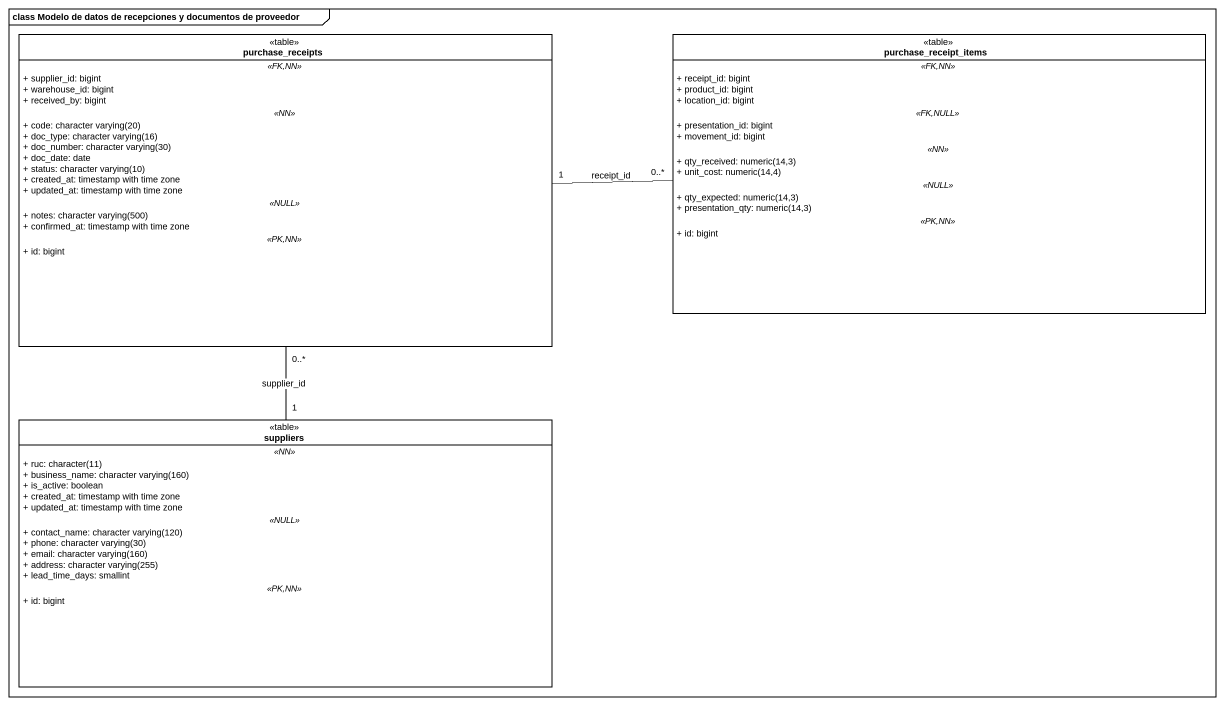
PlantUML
@startuml
mainframe class Modelo de datos de recepciones y documentos de proveedor
hide circle
hide empty members
skinparam classAttributeIconSize 0
class purchase_receipts <<table>> {
  .. <<FK,NN>> ..
  + supplier_id: bigint
  + warehouse_id: bigint
  + received_by: bigint
  .. <<NN>> ..
  {field} + code: character varying(20)
  {field} + doc_type: character varying(16)
  {field} + doc_number: character varying(30)
  + doc_date: date
  {field} + status: character varying(10)
  + created_at: timestamp with time zone
  + updated_at: timestamp with time zone
  .. <<NULL>> ..
  {field} + notes: character varying(500)
  + confirmed_at: timestamp with time zone
  .. <<PK,NN>> ..
  + id: bigint
}
class purchase_receipt_items <<table>> {
  .. <<FK,NN>> ..
  + receipt_id: bigint
  + product_id: bigint
  + location_id: bigint
  .. <<FK,NULL>> ..
  + presentation_id: bigint
  + movement_id: bigint
  .. <<NN>> ..
  {field} + qty_received: numeric(14,3)
  {field} + unit_cost: numeric(14,4)
  .. <<NULL>> ..
  {field} + qty_expected: numeric(14,3)
  {field} + presentation_qty: numeric(14,3)
  .. <<PK,NN>> ..
  + id: bigint
}
class suppliers <<table>> {
  .. <<NN>> ..
  {field} + ruc: character(11)
  {field} + business_name: character varying(160)
  + is_active: boolean
  + created_at: timestamp with time zone
  + updated_at: timestamp with time zone
  .. <<NULL>> ..
  {field} + contact_name: character varying(120)
  {field} + phone: character varying(30)
  {field} + email: character varying(160)
  {field} + address: character varying(255)
  + lead_time_days: smallint
  .. <<PK,NN>> ..
  + id: bigint
}
purchase_receipts "0..*" -- "1" suppliers : supplier_id
purchase_receipt_items "0..*" -left- "1" purchase_receipts : receipt_id
@enduml
